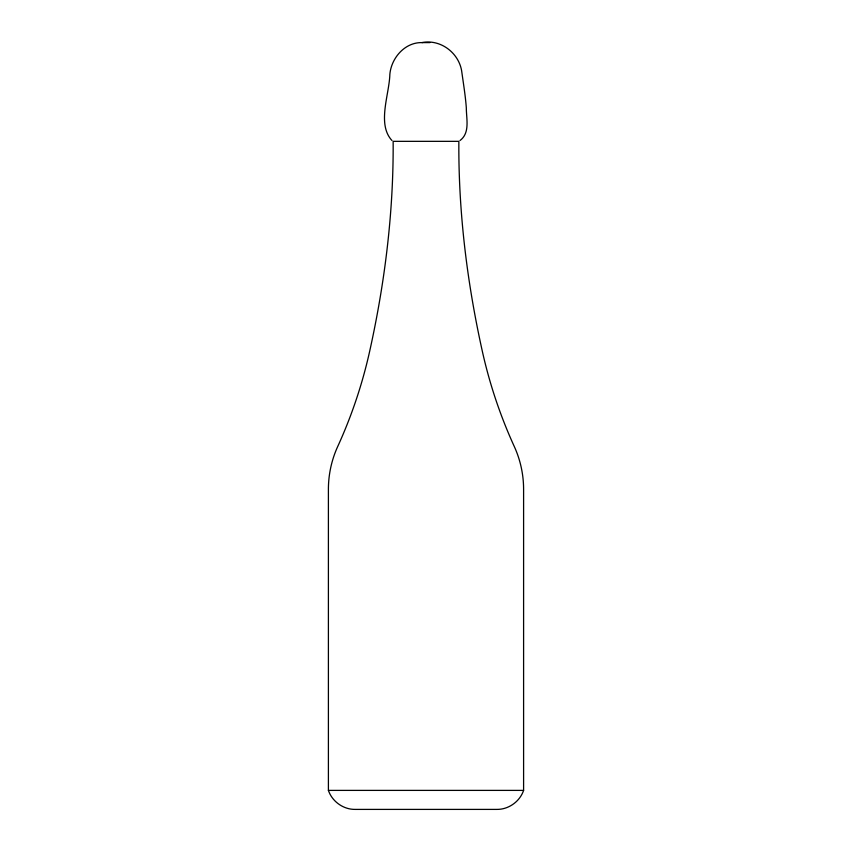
<?xml version="1.0" encoding="UTF-8"?>
<svg xmlns="http://www.w3.org/2000/svg" width="852" height="852" viewBox="0 0 852 852"><rect width="100%" height="100%" fill="white"/><g stroke="black" fill="none" stroke-linecap="round" stroke-linejoin="round"><path stroke-width="1.28" d="M523.597 790.39C519.848 801.519 508.655 809.528 496.908 809.4L355.092 809.4C343.345 809.528 332.152 801.519 328.403 790.39L328.403 489.272C328.414 474.564 331.609 459.867 337.722 446.491C351.397 416.564 361.972 385.242 369.246 353.165C384.784 283.705 393.645 212.563 393.145 141.336L458.855 141.336C458.355 212.563 467.215 283.705 482.754 353.165C490.028 385.242 500.603 416.564 514.278 446.491C520.391 459.867 523.586 474.564 523.597 489.272L523.597 790.39L328.403 790.39M460.016 140.527C470.283 132.869 466.278 118.694 466.321 107.853C465.448 96.01 463.52 84.284 461.88 72.537C459.729 53.644 441.102 38.83 421.985 42.6C404.807 42.206 391.281 58.074 389.854 74.348C389.321 94.551 376.776 124.222 391.984 140.527M430.015 42.6L421.985 42.6"/></g></svg>
